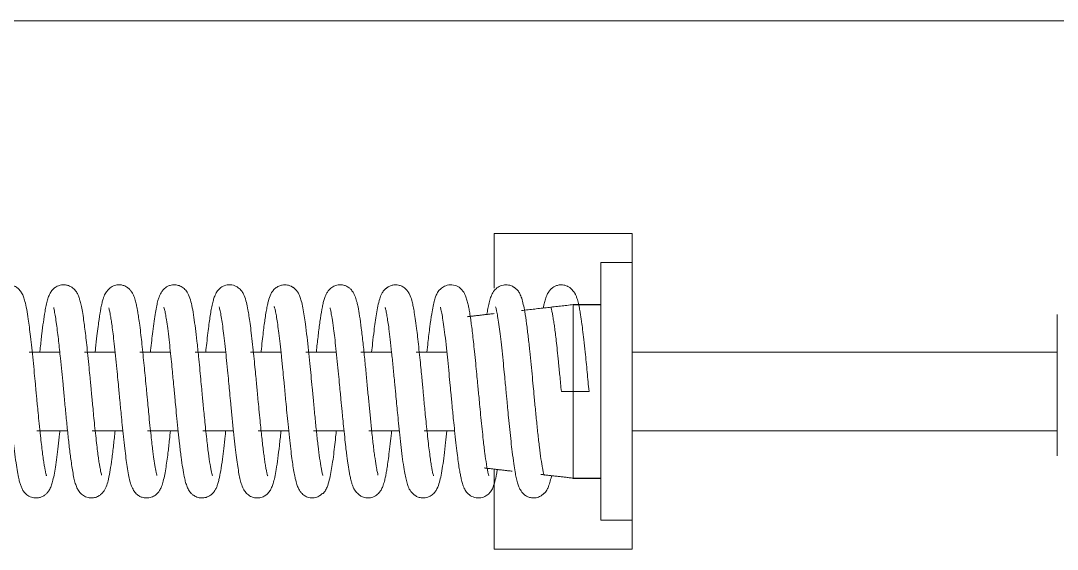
# Model space of a CAD drawing. Header units: inches. Extents: x 0.8 to 28.5, y 2.9 to 20.2.
# Drawn here: x 10.415 to 11.727, y 17.676 to 18.345 of the extents above; entities that cross this region are included whole.
import ezdxf

# ---------------------------------------------------------------- set-up
doc = ezdxf.new("R2010")
doc.units = ezdxf.units.IN
doc.header["$MEASUREMENT"] = 0
doc.layers.add('SLD-0', color=1, linetype='Continuous', lineweight=15)

msp = doc.modelspace()

# ---------------------------------------------------------------- linework, layer by layer
at = {"color": 7, "linetype": 'Continuous', "lineweight": 15}
for p, q in [((11.0145, 18.0759), (11.0145, 18.0066)), ((11.1687, 18.0759), (11.0145, 18.0759)), ((11.1787, 18.0759), (11.1687, 18.0759)), ((11.1787, 18.0759), (11.1895, 18.0759)), ((11.1895, 18.0079), (11.1895, 18.0759)), ((11.1497, 18.0392), (11.1497, 17.7126)), ((11.1895, 18.0079), (11.1895, 17.8318)), ((11.1147, 17.9858), (11.1147, 17.766)), ((11.7275, 17.9604), (11.7275, 17.9732)), ((11.7275, 17.9507), (11.7275, 17.9604)), ((11.7275, 17.8851), (11.7275, 17.9507)), ((11.7275, 17.8754), (11.7275, 17.8851)), ((11.1347, 17.8759), (11.0997, 17.8759)), ((11.7275, 17.8703), (11.7275, 17.8754)), ((11.7275, 17.8067), (11.7275, 17.8703)), ((11.1895, 17.8318), (11.1895, 17.7638)), ((11.7275, 17.7944), (11.7275, 17.8067)), ((11.0145, 17.7774), (11.0145, 17.6759)), ((11.1895, 17.7638), (11.1895, 17.6759)), ((11.1687, 17.6759), (11.0145, 17.6759)), ((11.1787, 17.6759), (11.1687, 17.6759)), ((11.1895, 17.6759), (11.1787, 17.6759))]:
    msp.add_line(p, q, dxfattribs=at)
for p, q in [((11.1147, 17.9858), (11.1497, 17.9858)), ((11.1147, 17.766), (11.1497, 17.766))]:
    msp.add_line(p, q)
for points in [[(11.1895, 18.0392), (11.1497, 18.0392)], [(11.0825, 17.9821), (11.0493, 17.9783)], [(11.1147, 17.9858), (11.0825, 17.9821)], [(11.0146, 17.9744), (10.9805, 17.9705)], [(10.461, 17.9256), (10.426, 17.9256)], [(10.4648, 17.9256), (10.4298, 17.9256)], [(10.531, 17.9256), (10.496, 17.9256)], [(10.5348, 17.9256), (10.4998, 17.9256)], [(10.601, 17.9256), (10.566, 17.9256)], [(10.6048, 17.9256), (10.5698, 17.9256)], [(10.671, 17.9256), (10.636, 17.9256)], [(10.6748, 17.9256), (10.6398, 17.9256)], [(10.741, 17.9256), (10.706, 17.9256)], [(10.7448, 17.9256), (10.7098, 17.9256)], [(10.811, 17.9256), (10.776, 17.9256)], [(10.8148, 17.9256), (10.7798, 17.9256)], [(10.881, 17.9256), (10.846, 17.9256)], [(10.8848, 17.9256), (10.8498, 17.9256)], [(10.951, 17.9256), (10.916, 17.9256)], [(10.9548, 17.9256), (10.9198, 17.9256)], [(11.7275, 17.9256), (11.1895, 17.9256)], [(10.4358, 17.8261), (10.4708, 17.8261)], [(10.4396, 17.8261), (10.4745, 17.8261)], [(10.5058, 17.8261), (10.5408, 17.8261)], [(10.5095, 17.8261), (10.5445, 17.8261)], [(10.5758, 17.8261), (10.6108, 17.8261)], [(10.5795, 17.8261), (10.6145, 17.8261)], [(10.6458, 17.8261), (10.6808, 17.8261)], [(10.6495, 17.8261), (10.6845, 17.8261)], [(10.7158, 17.8261), (10.7508, 17.8261)], [(10.7196, 17.8261), (10.7545, 17.8261)], [(10.7858, 17.8261), (10.8208, 17.8261)], [(10.7895, 17.8261), (10.8245, 17.8261)], [(10.8558, 17.8261), (10.8908, 17.8261)], [(10.8595, 17.8261), (10.8945, 17.8261)], [(10.9258, 17.8261), (10.9608, 17.8261)], [(10.9295, 17.8261), (10.9645, 17.8261)], [(11.1895, 17.8261), (11.7275, 17.8261)], [(11.0019, 17.7789), (11.0372, 17.7748)], [(11.0736, 17.7707), (11.1147, 17.766)], [(11.1497, 17.7126), (11.1895, 17.7126)]]:
    msp.add_open_spline(points, degree=1, dxfattribs=at)
for points, knots in [([(10.4478, 17.769), (10.4478, 17.769), (10.4479, 17.769), (10.4474, 17.7706), (10.4467, 17.7736), (10.4458, 17.7778), (10.4449, 17.7834), (10.4438, 17.7903), (10.4427, 17.7987), (10.4415, 17.8084), (10.4401, 17.8206), (10.4387, 17.8341), (10.4374, 17.8477), (10.4363, 17.8585), (10.4355, 17.8671), (10.4347, 17.8757), (10.4337, 17.8863), (10.4324, 17.9), (10.4308, 17.9156), (10.4292, 17.9311), (10.4277, 17.9451), (10.4262, 17.9572), (10.4246, 17.9689), (10.4229, 17.9799), (10.421, 17.989), (10.4189, 17.9957), (10.4168, 18.0004), (10.4141, 18.0044), (10.4098, 18.0081), (10.4039, 18.0109), (10.3961, 18.0111), (10.3897, 18.0084), (10.3857, 18.0048), (10.3833, 18.0016), (10.3817, 17.9987), (10.3802, 17.995), (10.3786, 17.9899), (10.377, 17.983), (10.3754, 17.9737), (10.3736, 17.9618), (10.372, 17.9483), (10.3706, 17.9359), (10.3699, 17.929), (10.3695, 17.9256)], [0, 0, 0, 0, 0.010767, 0.028356, 0.047833, 0.068558, 0.090537, 0.1138, 0.138223, 0.16377, 0.190627, 0.225328, 0.253739, 0.275805, 0.291363, 0.306073, 0.327206, 0.354935, 0.388868, 0.423224, 0.455715, 0.486108, 0.514662, 0.554449, 0.593704, 0.620167, 0.645076, 0.665574, 0.678964, 0.694662, 0.713696, 0.731463, 0.746086, 0.758523, 0.771632, 0.788074, 0.815389, 0.845575, 0.873415, 0.911983, 0.95428, 0.977825, 1, 1, 1, 1]), ([(10.5174, 17.7698), (10.5175, 17.7698), (10.5176, 17.7698), (10.5171, 17.7718), (10.5164, 17.7748), (10.5157, 17.7788), (10.5148, 17.7837), (10.5138, 17.7901), (10.5127, 17.7981), (10.5116, 17.808), (10.5102, 17.8196), (10.5089, 17.8322), (10.5076, 17.8447), (10.5066, 17.8559), (10.5056, 17.8654), (10.5049, 17.873), (10.5044, 17.879), (10.5037, 17.8855), (10.5029, 17.8944), (10.5017, 17.907), (10.5003, 17.921), (10.4989, 17.9346), (10.4975, 17.9466), (10.4962, 17.9572), (10.4948, 17.9674), (10.4934, 17.9769), (10.4918, 17.985), (10.4903, 17.9911), (10.489, 17.9953), (10.4878, 17.9983), (10.4866, 18.0007), (10.4849, 18.0032), (10.4828, 18.0056), (10.4806, 18.0074), (10.4782, 18.0089), (10.4756, 18.01), (10.4721, 18.0109), (10.4685, 18.011), (10.4654, 18.0105), (10.4625, 18.0095), (10.4595, 18.008), (10.456, 18.0053), (10.453, 18.0013), (10.4508, 17.9968), (10.4491, 17.9916), (10.4475, 17.9852), (10.4458, 17.976), (10.4439, 17.9641), (10.442, 17.9487), (10.4405, 17.9357), (10.4397, 17.9275), (10.4395, 17.9256)], [0, 0, 0, 0, 0.015483, 0.036452, 0.053667, 0.07002, 0.088768, 0.109916, 0.133384, 0.159135, 0.187383, 0.217199, 0.243925, 0.266962, 0.286166, 0.301473, 0.312903, 0.322269, 0.340648, 0.366443, 0.39953, 0.428552, 0.456902, 0.483872, 0.509707, 0.542243, 0.572439, 0.598778, 0.620224, 0.636662, 0.648091, 0.659602, 0.669749, 0.678813, 0.68358, 0.690388, 0.699555, 0.708635, 0.71556, 0.721171, 0.730778, 0.744919, 0.762116, 0.780413, 0.807548, 0.837261, 0.866015, 0.907452, 0.946962, 0.98809, 1, 1, 1, 1]), ([(10.5877, 17.7695), (10.5877, 17.7695), (10.5878, 17.7694), (10.5874, 17.7705), (10.5868, 17.7729), (10.586, 17.7768), (10.5852, 17.7815), (10.5844, 17.7865), (10.5835, 17.7924), (10.5826, 17.799), (10.5816, 17.8072), (10.5805, 17.8173), (10.5791, 17.8297), (10.5778, 17.8429), (10.5767, 17.8546), (10.5758, 17.8638), (10.575, 17.8725), (10.574, 17.8832), (10.5728, 17.8957), (10.5715, 17.9092), (10.5701, 17.9225), (10.5688, 17.9354), (10.5674, 17.9479), (10.566, 17.9593), (10.5646, 17.9691), (10.5635, 17.9761), (10.5625, 17.9817), (10.5613, 17.9873), (10.5597, 17.9935), (10.5575, 17.999), (10.555, 18.0032), (10.5528, 18.0056), (10.551, 18.007), (10.5493, 18.0083), (10.5467, 18.0096), (10.5433, 18.0107), (10.5397, 18.011), (10.5368, 18.0107), (10.5338, 18.01), (10.5303, 18.0084), (10.5271, 18.0059), (10.5242, 18.0027), (10.5218, 17.999), (10.5207, 17.9962), (10.5194, 17.9926), (10.5182, 17.988), (10.5169, 17.9822), (10.5159, 17.9766), (10.5151, 17.9717), (10.5143, 17.9659), (10.5131, 17.9576), (10.5117, 17.9455), (10.5104, 17.9345), (10.5097, 17.9273), (10.5095, 17.9256)], [0, 0, 0, 0, 0.002573, 0.014172, 0.035503, 0.056867, 0.074871, 0.095477, 0.111569, 0.130377, 0.152145, 0.177051, 0.204744, 0.237224, 0.261748, 0.278134, 0.293151, 0.314776, 0.343222, 0.369005, 0.398448, 0.428134, 0.455481, 0.48816, 0.516795, 0.541194, 0.557718, 0.578174, 0.603583, 0.632299, 0.654826, 0.669773, 0.674355, 0.677665, 0.685748, 0.696363, 0.70282, 0.710875, 0.720666, 0.732194, 0.752245, 0.763049, 0.770695, 0.782061, 0.799162, 0.821824, 0.847625, 0.867084, 0.881022, 0.896225, 0.921563, 0.952548, 0.989413, 1, 1, 1, 1]), ([(10.6579, 17.7689), (10.6579, 17.7689), (10.6579, 17.7689), (10.6574, 17.7705), (10.6564, 17.7745), (10.6549, 17.7829), (10.6532, 17.7947), (10.6518, 17.806), (10.6506, 17.8162), (10.6494, 17.8275), (10.6482, 17.8394), (10.6471, 17.85), (10.6462, 17.8596), (10.6453, 17.869), (10.6443, 17.8795), (10.6431, 17.8921), (10.6418, 17.906), (10.6402, 17.9223), (10.6384, 17.9393), (10.6364, 17.9559), (10.6345, 17.9701), (10.6324, 17.9824), (10.6302, 17.9918), (10.6278, 17.999), (10.6235, 18.0051), (10.6191, 18.0087), (10.6139, 18.0106), (10.6093, 18.011), (10.606, 18.0106), (10.6029, 18.0097), (10.5987, 18.0077), (10.5957, 18.0048), (10.5939, 18.0024), (10.5926, 18.0004), (10.5915, 17.9982), (10.5902, 17.9951), (10.5889, 17.9907), (10.5873, 17.9843), (10.5857, 17.9757), (10.5841, 17.9648), (10.5825, 17.9528), (10.5811, 17.9402), (10.5801, 17.9314), (10.5796, 17.9263), (10.5795, 17.9256)], [0, 0, 0, 0, 0.009254, 0.026986, 0.047739, 0.091088, 0.135863, 0.158613, 0.181687, 0.2105, 0.235906, 0.258081, 0.276966, 0.293969, 0.314719, 0.339924, 0.369446, 0.399301, 0.442058, 0.482135, 0.521525, 0.561938, 0.603668, 0.643967, 0.664171, 0.683019, 0.69634, 0.706372, 0.714025, 0.719786, 0.729301, 0.746985, 0.754062, 0.761893, 0.773527, 0.790443, 0.812631, 0.839954, 0.871196, 0.904494, 0.939582, 0.967175, 0.995947, 1, 1, 1, 1]), ([(10.7279, 17.7689), (10.7279, 17.7689), (10.728, 17.7688), (10.7274, 17.7706), (10.7265, 17.7742), (10.7255, 17.7793), (10.7245, 17.7855), (10.7235, 17.7924), (10.7222, 17.8025), (10.7204, 17.8175), (10.7185, 17.8359), (10.7169, 17.8525), (10.7157, 17.865), (10.7147, 17.8755), (10.7138, 17.8852), (10.7128, 17.8954), (10.7116, 17.9074), (10.7103, 17.9212), (10.7087, 17.9358), (10.7072, 17.9497), (10.7057, 17.9617), (10.7042, 17.9714), (10.7028, 17.9804), (10.701, 17.989), (10.699, 17.9958), (10.6964, 18.0011), (10.6933, 18.0053), (10.6882, 18.0093), (10.6807, 18.0115), (10.6729, 18.0101), (10.6676, 18.0068), (10.6645, 18.0033), (10.6623, 17.9999), (10.6606, 17.9963), (10.659, 17.9914), (10.6575, 17.9852), (10.6561, 17.9778), (10.6548, 17.9698), (10.6535, 17.9606), (10.6522, 17.9497), (10.6508, 17.938), (10.6499, 17.9295), (10.6495, 17.9256)], [0, 0, 0, 0, 0.00763, 0.028492, 0.05343, 0.077648, 0.100522, 0.121919, 0.142839, 0.186797, 0.233589, 0.263854, 0.289328, 0.309832, 0.326748, 0.347001, 0.371544, 0.400266, 0.433422, 0.467757, 0.499264, 0.528137, 0.554168, 0.59029, 0.630365, 0.649408, 0.667102, 0.684671, 0.703357, 0.722334, 0.738663, 0.752151, 0.764223, 0.783672, 0.808408, 0.836761, 0.863737, 0.889374, 0.915234, 0.943668, 0.974898, 1, 1, 1, 1]), ([(10.7976, 17.7694), (10.7977, 17.7693), (10.7979, 17.7692), (10.7973, 17.7708), (10.7966, 17.7741), (10.7953, 17.7803), (10.7937, 17.7906), (10.7917, 17.8061), (10.7898, 17.8237), (10.7878, 17.8428), (10.786, 17.8619), (10.7843, 17.8798), (10.7827, 17.8961), (10.7812, 17.912), (10.7795, 17.9285), (10.7777, 17.9453), (10.7759, 17.9599), (10.7741, 17.9721), (10.7724, 17.9821), (10.7706, 17.9901), (10.7688, 17.996), (10.767, 18), (10.7651, 18.0029), (10.7635, 18.0048), (10.7618, 18.0063), (10.7607, 18.0071), (10.7597, 18.0078), (10.7587, 18.0084), (10.757, 18.0094), (10.7545, 18.0103), (10.7516, 18.0108), (10.7489, 18.0109), (10.7458, 18.0106), (10.7417, 18.0094), (10.737, 18.0063), (10.7339, 18.0027), (10.7311, 17.9978), (10.7291, 17.9919), (10.7276, 17.9853), (10.7263, 17.9788), (10.725, 17.9712), (10.7238, 17.9626), (10.7226, 17.9533), (10.7213, 17.9423), (10.7203, 17.933), (10.7197, 17.9271), (10.7195, 17.9256)], [0, 0, 0, 0, 0.005983, 0.026046, 0.048263, 0.070528, 0.114129, 0.156003, 0.197255, 0.238215, 0.278374, 0.31371, 0.344306, 0.376037, 0.410917, 0.44924, 0.491164, 0.521662, 0.554138, 0.588906, 0.615702, 0.638944, 0.658291, 0.67349, 0.679045, 0.683386, 0.685233, 0.686976, 0.690458, 0.696995, 0.702715, 0.70758, 0.714418, 0.724993, 0.738512, 0.75527, 0.775155, 0.812237, 0.835249, 0.859572, 0.887345, 0.910454, 0.935384, 0.962181, 0.990981, 1, 1, 1, 1]), ([(10.8674, 17.7699), (10.8674, 17.7699), (10.8676, 17.7698), (10.8674, 17.7706), (10.8669, 17.7726), (10.8663, 17.7755), (10.8653, 17.781), (10.8641, 17.7883), (10.8627, 17.7982), (10.8614, 17.8093), (10.8597, 17.824), (10.8579, 17.8421), (10.8562, 17.8599), (10.8544, 17.8782), (10.8526, 17.8973), (10.8507, 17.9173), (10.8486, 17.9375), (10.8464, 17.9559), (10.8443, 17.9713), (10.8426, 17.9814), (10.8409, 17.9891), (10.839, 17.9955), (10.8365, 18.001), (10.8339, 18.0044), (10.8319, 18.0063), (10.83, 18.0078), (10.8274, 18.0093), (10.8237, 18.0107), (10.8178, 18.0111), (10.8126, 18.0097), (10.8083, 18.0072), (10.8048, 18.0037), (10.8018, 17.9992), (10.8004, 17.9956), (10.799, 17.9912), (10.7977, 17.9859), (10.796, 17.9775), (10.7941, 17.9651), (10.7919, 17.9476), (10.7904, 17.9343), (10.7896, 17.9266), (10.7895, 17.9256)], [0, 0, 0, 0, 0.003383, 0.021353, 0.042075, 0.058634, 0.071897, 0.113371, 0.135476, 0.158266, 0.201315, 0.239473, 0.27491, 0.311296, 0.349231, 0.390292, 0.434802, 0.481818, 0.52611, 0.566608, 0.58892, 0.617655, 0.647236, 0.667489, 0.673929, 0.679629, 0.68552, 0.695459, 0.708267, 0.72573, 0.744952, 0.759162, 0.769791, 0.786524, 0.810726, 0.833875, 0.856472, 0.90536, 0.950887, 0.993906, 1, 1, 1, 1]), ([(10.9379, 17.7688), (10.9379, 17.7689), (10.9378, 17.769), (10.9374, 17.7704), (10.9367, 17.7732), (10.9358, 17.7777), (10.9348, 17.784), (10.9336, 17.792), (10.9323, 17.8016), (10.931, 17.8126), (10.9297, 17.8247), (10.9284, 17.8373), (10.9272, 17.849), (10.9262, 17.8598), (10.9253, 17.869), (10.9245, 17.8778), (10.9237, 17.886), (10.9228, 17.8957), (10.9217, 17.9067), (10.9205, 17.9193), (10.9191, 17.9324), (10.9177, 17.9448), (10.9163, 17.957), (10.9148, 17.9681), (10.9132, 17.9777), (10.9119, 17.9849), (10.9102, 17.9918), (10.9082, 17.9979), (10.9053, 18.0027), (10.9025, 18.0061), (10.8982, 18.0091), (10.8939, 18.0105), (10.8908, 18.0109), (10.8883, 18.0109), (10.8864, 18.0106), (10.8843, 18.0101), (10.8823, 18.0093), (10.8808, 18.0084), (10.8796, 18.0076), (10.8788, 18.0071), (10.8781, 18.0066), (10.877, 18.0056), (10.8758, 18.0046), (10.8742, 18.003), (10.872, 17.9995), (10.8696, 17.9932), (10.8674, 17.9845), (10.8655, 17.9745), (10.8639, 17.9639), (10.8624, 17.9515), (10.8609, 17.939), (10.8599, 17.9294), (10.8595, 17.9256)], [0, 0, 0, 0, 0.010989, 0.027059, 0.046778, 0.070093, 0.095331, 0.121399, 0.148098, 0.175513, 0.203699, 0.231549, 0.255763, 0.275983, 0.296559, 0.310341, 0.327611, 0.345459, 0.367485, 0.393594, 0.423346, 0.451965, 0.478283, 0.513798, 0.544375, 0.569907, 0.594334, 0.630857, 0.650211, 0.666072, 0.678773, 0.68944, 0.697696, 0.701298, 0.705095, 0.709204, 0.713694, 0.718233, 0.720176, 0.722043, 0.723989, 0.726151, 0.734705, 0.746734, 0.774426, 0.809884, 0.846179, 0.879379, 0.909983, 0.937932, 0.9757, 1, 1, 1, 1]), ([(11.0079, 17.7688), (11.0079, 17.7688), (11.008, 17.7687), (11.0075, 17.7702), (11.0067, 17.7733), (11.0058, 17.778), (11.0045, 17.7854), (11.0028, 17.7972), (11.001, 17.8125), (10.9993, 17.8281), (10.9979, 17.8422), (10.9966, 17.8557), (10.9955, 17.8672), (10.9945, 17.8771), (10.9936, 17.887), (10.9925, 17.8984), (10.9912, 17.912), (10.9898, 17.9258), (10.9884, 17.9386), (10.9872, 17.9496), (10.986, 17.959), (10.9848, 17.9676), (10.9837, 17.9751), (10.9825, 17.9816), (10.9813, 17.9874), (10.9798, 17.993), (10.9779, 17.9983), (10.9747, 18.004), (10.9691, 18.0089), (10.9613, 18.0115), (10.9533, 18.0103), (10.9479, 18.007), (10.9447, 18.0037), (10.9424, 18.0002), (10.9407, 17.9965), (10.9389, 17.9912), (10.9372, 17.9839), (10.9353, 17.973), (10.9331, 17.9579), (10.9311, 17.9412), (10.9299, 17.9297), (10.9295, 17.9256)], [0, 0, 0, 0, 0.005827, 0.025315, 0.048571, 0.071598, 0.093733, 0.135766, 0.17959, 0.210514, 0.242128, 0.27021, 0.293421, 0.311663, 0.329798, 0.352778, 0.380534, 0.413007, 0.440569, 0.46741, 0.491928, 0.514296, 0.540589, 0.56273, 0.584215, 0.609237, 0.636234, 0.6624, 0.682508, 0.702027, 0.721056, 0.737391, 0.750502, 0.761791, 0.782424, 0.809561, 0.842228, 0.876309, 0.923767, 0.973347, 1, 1, 1, 1]), ([(11.0777, 17.7693), (11.0777, 17.7693), (11.0779, 17.769), (11.0774, 17.7705), (11.0767, 17.7737), (11.0755, 17.7797), (11.0739, 17.7897), (11.0719, 17.8049), (11.0699, 17.8223), (11.068, 17.8412), (11.0661, 17.8602), (11.0645, 17.8779), (11.0629, 17.8943), (11.0613, 17.9106), (11.0596, 17.9277), (11.0577, 17.9452), (11.0556, 17.9622), (11.0536, 17.9759), (11.0515, 17.9865), (11.0496, 17.9938), (11.0475, 17.9992), (11.0452, 18.0029), (11.0432, 18.0051), (11.0418, 18.0064), (11.0406, 18.0073), (11.0394, 18.0081), (11.0377, 18.0091), (11.0354, 18.01), (11.0315, 18.011), (11.0258, 18.011), (11.0191, 18.0081), (11.0138, 18.0029), (11.0112, 17.9979), (11.009, 17.9914), (11.0074, 17.9847), (11.0063, 17.9787), (11.0056, 17.9748), (11.0055, 17.9736)], [0, 0, 0, 0, 0.003407, 0.02657, 0.051791, 0.076912, 0.126296, 0.174054, 0.221298, 0.268232, 0.314029, 0.354183, 0.389092, 0.42625, 0.467647, 0.513653, 0.563225, 0.616372, 0.653776, 0.692925, 0.728798, 0.752768, 0.76387, 0.772484, 0.77575, 0.778462, 0.783284, 0.788955, 0.79594, 0.813773, 0.834303, 0.854465, 0.888628, 0.922583, 0.957205, 0.987607, 1, 1, 1, 1]), ([(11.1347, 17.8759), (11.1343, 17.8799), (11.1335, 17.8881), (11.1323, 17.9006), (11.1311, 17.9132), (11.1297, 17.9271), (11.1282, 17.941), (11.1267, 17.9537), (11.1255, 17.9629), (11.1245, 17.9696), (11.1236, 17.9755), (11.1224, 17.9822), (11.1211, 17.988), (11.12, 17.9922), (11.119, 17.9953), (11.1181, 17.9975), (11.1172, 17.9993), (11.1166, 18.0004), (11.1155, 18.0019), (11.1142, 18.0036), (11.1124, 18.0056), (11.11, 18.0076), (11.1074, 18.0092), (11.1045, 18.0103), (11.1014, 18.0109), (11.0984, 18.0109), (11.095, 18.0104), (11.092, 18.0093), (11.0894, 18.0079), (11.0878, 18.0066), (11.0861, 18.0052), (11.0839, 18.0026), (11.0815, 17.9984), (11.0795, 17.993), (11.078, 17.9873), (11.0772, 17.9836), (11.0769, 17.9818), (11.0769, 17.9817)], [0, 0, 0, 0, 0.044853, 0.091516, 0.139731, 0.189471, 0.25655, 0.315109, 0.364388, 0.395242, 0.426824, 0.469211, 0.523166, 0.55375, 0.577937, 0.603184, 0.607727, 0.611328, 0.618451, 0.629135, 0.644062, 0.663581, 0.68756, 0.709722, 0.7277, 0.7416, 0.752731, 0.771244, 0.785256, 0.791793, 0.801327, 0.830121, 0.871561, 0.921114, 0.963674, 0.998534, 1, 1, 1, 1]), ([(10.3869, 17.9819), (10.3869, 17.9818), (10.3868, 17.9815), (10.3879, 17.9773), (10.3891, 17.9704), (10.3905, 17.9616), (10.3918, 17.9516), (10.3932, 17.9404), (10.3946, 17.9275), (10.396, 17.9132), (10.3974, 17.8991), (10.3986, 17.8866), (10.3996, 17.8768), (10.4003, 17.8691), (10.401, 17.8616), (10.4019, 17.8527), (10.403, 17.8413), (10.4043, 17.8278), (10.4058, 17.8136), (10.4075, 17.799), (10.4092, 17.7856), (10.4111, 17.7741), (10.4126, 17.766), (10.4141, 17.7602), (10.4155, 17.7557), (10.4174, 17.7516), (10.4198, 17.7478), (10.4242, 17.7437), (10.4298, 17.7412), (10.4354, 17.7407), (10.4397, 17.7415), (10.4432, 17.7428), (10.4466, 17.745), (10.4492, 17.7476), (10.4517, 17.7512), (10.4539, 17.756), (10.4558, 17.7621), (10.4575, 17.7698), (10.4592, 17.7799), (10.4609, 17.7922), (10.4627, 17.8064), (10.4639, 17.8178), (10.4647, 17.8248), (10.4648, 17.8261)], [0, 0, 0, 0, 0.023246, 0.053425, 0.083515, 0.114772, 0.141622, 0.170134, 0.200458, 0.232344, 0.263163, 0.288188, 0.307818, 0.322121, 0.3346, 0.352551, 0.375962, 0.404763, 0.438301, 0.470781, 0.510387, 0.546796, 0.579844, 0.602699, 0.624059, 0.644118, 0.663843, 0.678378, 0.695123, 0.708163, 0.717957, 0.725824, 0.735157, 0.747367, 0.76604, 0.790088, 0.814981, 0.848305, 0.883079, 0.92011, 0.954871, 0.991538, 1, 1, 1, 1]), ([(10.457, 17.9821), (10.457, 17.9821), (10.4569, 17.9823), (10.4572, 17.9811), (10.4579, 17.9776), (10.4591, 17.9709), (10.4605, 17.9615), (10.4619, 17.951), (10.4632, 17.94), (10.4644, 17.9291), (10.4657, 17.9163), (10.4672, 17.9016), (10.4689, 17.8843), (10.4706, 17.8658), (10.4725, 17.8461), (10.4745, 17.8262), (10.4765, 17.8071), (10.4784, 17.7921), (10.48, 17.7806), (10.4815, 17.7718), (10.483, 17.7641), (10.4847, 17.758), (10.4865, 17.7532), (10.4897, 17.7479), (10.4944, 17.7436), (10.5, 17.7411), (10.5068, 17.7406), (10.5117, 17.7421), (10.5147, 17.7438), (10.5171, 17.7455), (10.5188, 17.7473), (10.5231, 17.7529), (10.5261, 17.7625), (10.5286, 17.776), (10.5307, 17.7903), (10.5328, 17.8069), (10.5341, 17.82), (10.5348, 17.8261)], [0, 0, 0, 0, 0.006466, 0.032811, 0.061464, 0.097649, 0.130942, 0.160884, 0.187556, 0.212676, 0.236544, 0.270711, 0.303322, 0.339349, 0.379323, 0.420525, 0.462908, 0.507235, 0.533764, 0.561839, 0.591586, 0.621079, 0.645576, 0.664267, 0.681995, 0.699874, 0.716245, 0.729223, 0.735136, 0.74048, 0.750752, 0.767285, 0.831548, 0.873097, 0.914094, 0.95981, 1, 1, 1, 1]), ([(10.527, 17.9818), (10.527, 17.9818), (10.5267, 17.982), (10.5271, 17.9807), (10.5276, 17.9783), (10.5283, 17.975), (10.529, 17.9711), (10.5298, 17.966), (10.5309, 17.9588), (10.5322, 17.9486), (10.5337, 17.9359), (10.5353, 17.921), (10.5368, 17.9055), (10.5382, 17.8913), (10.5393, 17.8797), (10.5401, 17.8709), (10.5408, 17.8636), (10.5416, 17.8557), (10.5426, 17.8455), (10.5438, 17.8326), (10.5453, 17.8181), (10.5469, 17.8038), (10.5485, 17.7912), (10.5501, 17.7799), (10.5518, 17.7702), (10.5534, 17.7625), (10.555, 17.7571), (10.5565, 17.7536), (10.5579, 17.7508), (10.5596, 17.7484), (10.5614, 17.7464), (10.5633, 17.7447), (10.5658, 17.743), (10.5694, 17.7414), (10.5747, 17.7405), (10.5809, 17.7416), (10.5863, 17.7446), (10.5906, 17.7492), (10.5934, 17.7545), (10.5953, 17.7604), (10.5971, 17.7679), (10.5988, 17.7773), (10.6003, 17.7872), (10.6019, 17.7995), (10.6033, 17.8123), (10.6044, 17.8224), (10.6048, 17.8261)], [0, 0, 0, 0, 0.003734, 0.027271, 0.047075, 0.06359, 0.078023, 0.094314, 0.119107, 0.147182, 0.178722, 0.213723, 0.248391, 0.277497, 0.300797, 0.318269, 0.330298, 0.344914, 0.365776, 0.392733, 0.426015, 0.461031, 0.493546, 0.523836, 0.55981, 0.591435, 0.617133, 0.637673, 0.651001, 0.660685, 0.669388, 0.677234, 0.68264, 0.691542, 0.705279, 0.719982, 0.735867, 0.75524, 0.778294, 0.808801, 0.843494, 0.875869, 0.905973, 0.933716, 0.975521, 1, 1, 1, 1]), ([(10.5966, 17.9824), (10.5966, 17.9825), (10.5965, 17.9825), (10.5974, 17.9795), (10.5985, 17.9741), (10.5998, 17.9663), (10.6014, 17.9554), (10.603, 17.9422), (10.6046, 17.9278), (10.606, 17.9141), (10.6072, 17.9016), (10.6082, 17.8912), (10.609, 17.8831), (10.6097, 17.8757), (10.6105, 17.867), (10.6116, 17.8551), (10.613, 17.8405), (10.6146, 17.8248), (10.6164, 17.8082), (10.6183, 17.7926), (10.6203, 17.7788), (10.6219, 17.7692), (10.6236, 17.762), (10.6253, 17.7564), (10.6272, 17.752), (10.6292, 17.7488), (10.6308, 17.7469), (10.6323, 17.7456), (10.6344, 17.7439), (10.6384, 17.7416), (10.6442, 17.7406), (10.6503, 17.7415), (10.6553, 17.744), (10.6593, 17.7477), (10.6617, 17.7512), (10.6635, 17.755), (10.6649, 17.7593), (10.6666, 17.7655), (10.6685, 17.7752), (10.6705, 17.7886), (10.6724, 17.8037), (10.6738, 17.816), (10.6746, 17.824), (10.6748, 17.8261)], [0, 0, 0, 0, 0.014995, 0.039891, 0.06612, 0.096087, 0.129873, 0.167289, 0.19947, 0.230646, 0.256865, 0.278064, 0.294128, 0.305546, 0.322651, 0.346476, 0.376971, 0.412449, 0.447097, 0.489911, 0.530226, 0.568104, 0.592416, 0.616931, 0.641205, 0.654524, 0.665138, 0.671537, 0.676247, 0.689075, 0.704263, 0.717319, 0.732988, 0.745794, 0.763237, 0.781935, 0.803223, 0.82721, 0.868091, 0.912479, 0.948277, 0.986204, 1, 1, 1, 1]), ([(10.6665, 17.9828), (10.6665, 17.9828), (10.6664, 17.9828), (10.6672, 17.9802), (10.6684, 17.9748), (10.6698, 17.9664), (10.6713, 17.9558), (10.6728, 17.9434), (10.6744, 17.9297), (10.6759, 17.9147), (10.6774, 17.8999), (10.6787, 17.8862), (10.6799, 17.8732), (10.6813, 17.859), (10.6829, 17.8423), (10.6846, 17.825), (10.6863, 17.809), (10.688, 17.7952), (10.6896, 17.7834), (10.6911, 17.7736), (10.6927, 17.7654), (10.6944, 17.759), (10.6965, 17.7531), (10.7, 17.7476), (10.7041, 17.7437), (10.7107, 17.7408), (10.7178, 17.7408), (10.7233, 17.7428), (10.7278, 17.746), (10.731, 17.75), (10.7332, 17.7544), (10.7351, 17.7596), (10.7369, 17.7667), (10.7388, 17.7773), (10.7408, 17.7906), (10.7427, 17.8069), (10.7441, 17.819), (10.7448, 17.8257), (10.7448, 17.8261)], [0, 0, 0, 0, 0.010673, 0.034022, 0.066165, 0.10005, 0.131746, 0.164562, 0.198399, 0.229193, 0.263135, 0.290318, 0.312537, 0.340524, 0.375871, 0.413961, 0.450426, 0.48493, 0.517829, 0.549409, 0.579713, 0.609136, 0.640361, 0.658794, 0.679337, 0.697258, 0.713225, 0.726994, 0.739556, 0.757358, 0.77776, 0.803192, 0.83835, 0.873557, 0.915449, 0.957123, 0.997316, 1, 1, 1, 1]), ([(10.7363, 17.9832), (10.7363, 17.9832), (10.7362, 17.9833), (10.7365, 17.9826), (10.737, 17.9809), (10.738, 17.9767), (10.7392, 17.9699), (10.7406, 17.9607), (10.7421, 17.9495), (10.7437, 17.9361), (10.7453, 17.9206), (10.7469, 17.9049), (10.7482, 17.8913), (10.7492, 17.8812), (10.75, 17.8723), (10.751, 17.8617), (10.7523, 17.8485), (10.7538, 17.8332), (10.7554, 17.8176), (10.757, 17.8032), (10.7585, 17.7912), (10.76, 17.7809), (10.7614, 17.7724), (10.7629, 17.7649), (10.7646, 17.7584), (10.7667, 17.753), (10.7689, 17.7493), (10.771, 17.7467), (10.7733, 17.7447), (10.7759, 17.743), (10.7785, 17.7419), (10.7816, 17.741), (10.7849, 17.7408), (10.7888, 17.7413), (10.7917, 17.7424), (10.794, 17.7438), (10.7979, 17.7471), (10.7975, 17.7463), (10.799, 17.7474), (10.8006, 17.7495), (10.8034, 17.7549), (10.8059, 17.7629), (10.808, 17.7727), (10.8098, 17.7837), (10.8114, 17.7956), (10.8129, 17.8082), (10.814, 17.8183), (10.8146, 17.8244), (10.8148, 17.8261)], [0, 0, 0, 0, 0.000248, 0.013687, 0.031348, 0.057647, 0.088256, 0.117575, 0.148517, 0.181194, 0.215317, 0.250579, 0.277663, 0.296315, 0.309826, 0.329989, 0.357896, 0.387789, 0.422956, 0.456911, 0.487397, 0.514638, 0.545085, 0.570844, 0.601401, 0.623033, 0.641747, 0.655492, 0.66412, 0.670815, 0.67705, 0.684543, 0.69289, 0.69916, 0.70641, 0.713716, 0.722729, 0.731181, 0.741869, 0.765852, 0.795846, 0.833462, 0.866946, 0.896908, 0.931777, 0.961239, 0.988855, 1, 1, 1, 1]), ([(10.8071, 17.9815), (10.8071, 17.9815), (10.8068, 17.9817), (10.8073, 17.9797), (10.808, 17.9764), (10.8088, 17.9722), (10.8096, 17.9676), (10.8104, 17.9619), (10.8115, 17.9542), (10.8128, 17.9437), (10.8143, 17.9299), (10.8159, 17.9143), (10.8175, 17.8986), (10.8188, 17.8849), (10.8199, 17.8738), (10.8206, 17.8654), (10.8213, 17.8583), (10.8221, 17.8504), (10.8231, 17.8402), (10.8243, 17.8278), (10.8257, 17.815), (10.8269, 17.8039), (10.828, 17.7953), (10.8288, 17.7888), (10.8297, 17.7832), (10.8305, 17.7778), (10.8314, 17.7722), (10.8326, 17.7665), (10.8338, 17.7614), (10.8349, 17.7577), (10.8358, 17.7553), (10.8364, 17.7539), (10.8369, 17.7528), (10.8373, 17.7521), (10.8378, 17.7515), (10.8383, 17.7508), (10.8388, 17.75), (10.84, 17.7485), (10.842, 17.7462), (10.845, 17.7437), (10.8483, 17.7419), (10.8519, 17.741), (10.8559, 17.7408), (10.8605, 17.7416), (10.8644, 17.7435), (10.8674, 17.7458), (10.8694, 17.748), (10.8717, 17.7512), (10.8738, 17.7558), (10.8756, 17.7615), (10.877, 17.7675), (10.878, 17.7732), (10.8792, 17.7799), (10.8804, 17.7886), (10.8819, 17.7997), (10.8833, 17.8123), (10.8843, 17.8217), (10.8848, 17.8261)], [0, 0, 0, 0, 0.008567, 0.03614, 0.058186, 0.074695, 0.091052, 0.109608, 0.130314, 0.159715, 0.192805, 0.229082, 0.2625, 0.290408, 0.312621, 0.329274, 0.340606, 0.355997, 0.377105, 0.403878, 0.434916, 0.462965, 0.48351, 0.501447, 0.516716, 0.533857, 0.551511, 0.57294, 0.597358, 0.616503, 0.624908, 0.630618, 0.632641, 0.634173, 0.635589, 0.637306, 0.639539, 0.642393, 0.651825, 0.667564, 0.68611, 0.697655, 0.706335, 0.719525, 0.729305, 0.737899, 0.749637, 0.766423, 0.788046, 0.816111, 0.839013, 0.858645, 0.881109, 0.907587, 0.937475, 0.970855, 1, 1, 1, 1]), ([(10.8767, 17.9823), (10.8767, 17.9823), (10.8766, 17.9821), (10.8777, 17.9779), (10.8788, 17.972), (10.8801, 17.9643), (10.8815, 17.9544), (10.883, 17.9415), (10.8848, 17.9253), (10.8866, 17.9073), (10.8884, 17.8894), (10.8899, 17.8736), (10.8911, 17.8605), (10.8923, 17.8482), (10.8936, 17.8348), (10.8951, 17.8198), (10.8969, 17.8043), (10.8987, 17.7895), (10.9005, 17.7775), (10.9022, 17.7681), (10.9038, 17.7611), (10.9056, 17.7553), (10.9084, 17.7495), (10.913, 17.7446), (10.9183, 17.7418), (10.9242, 17.7405), (10.9311, 17.7416), (10.9364, 17.7448), (10.9399, 17.7484), (10.9433, 17.7541), (10.9454, 17.7606), (10.9474, 17.7695), (10.9494, 17.7809), (10.9513, 17.7946), (10.9531, 17.8097), (10.9542, 17.821), (10.9548, 17.8261)], [0, 0, 0, 0, 0.018356, 0.046503, 0.074576, 0.102382, 0.129735, 0.165468, 0.203198, 0.242692, 0.281328, 0.313085, 0.337435, 0.360454, 0.388493, 0.421039, 0.458333, 0.49694, 0.536432, 0.566358, 0.596942, 0.625376, 0.654072, 0.677934, 0.689571, 0.702115, 0.719808, 0.736848, 0.754952, 0.771392, 0.8102, 0.847799, 0.885968, 0.925079, 0.96609, 1, 1, 1, 1]), ([(10.9467, 17.9824), (10.9466, 17.9824), (10.9466, 17.9822), (10.9476, 17.9785), (10.949, 17.9713), (10.9506, 17.9608), (10.9524, 17.9474), (10.9541, 17.9319), (10.9559, 17.9152), (10.9574, 17.8992), (10.9588, 17.8845), (10.9599, 17.8727), (10.9608, 17.8639), (10.9615, 17.856), (10.9624, 17.8469), (10.9636, 17.8353), (10.965, 17.8215), (10.9665, 17.8074), (10.968, 17.7948), (10.9694, 17.7847), (10.9706, 17.7767), (10.9718, 17.7703), (10.973, 17.7645), (10.9745, 17.7589), (10.9763, 17.7537), (10.9794, 17.7482), (10.9841, 17.7436), (10.9913, 17.7406), (10.9995, 17.741), (11.0053, 17.7439), (11.0089, 17.7473), (11.0117, 17.7511), (11.0137, 17.7554), (11.0157, 17.7618), (11.0173, 17.7688), (11.0183, 17.7748), (11.0186, 17.7767)], [0, 0, 0, 0, 0.014695, 0.053692, 0.09262, 0.132127, 0.174822, 0.221453, 0.260714, 0.301382, 0.336045, 0.3629, 0.382126, 0.396812, 0.41791, 0.445697, 0.480273, 0.520474, 0.557332, 0.58958, 0.619544, 0.643716, 0.668727, 0.698365, 0.730313, 0.753618, 0.778284, 0.800807, 0.821696, 0.841182, 0.85684, 0.86991, 0.897086, 0.934552, 0.979272, 1, 1, 1, 1]), ([(11.0164, 17.983), (11.0164, 17.983), (11.0164, 17.9829), (11.017, 17.9809), (11.018, 17.9765), (11.0194, 17.9688), (11.021, 17.9583), (11.0226, 17.9456), (11.0242, 17.9312), (11.0258, 17.9159), (11.0272, 17.9013), (11.0284, 17.8892), (11.0293, 17.88), (11.03, 17.8724), (11.0307, 17.8645), (11.0317, 17.8544), (11.0329, 17.8417), (11.0344, 17.8272), (11.0359, 17.8126), (11.0376, 17.7979), (11.0394, 17.7849), (11.041, 17.7743), (11.0425, 17.7666), (11.044, 17.7603), (11.0459, 17.7547), (11.0482, 17.7501), (11.0507, 17.7469), (11.0538, 17.7442), (11.0575, 17.7422), (11.0611, 17.7411), (11.0645, 17.7408), (11.0679, 17.7411), (11.071, 17.742), (11.0729, 17.743), (11.0746, 17.7441), (11.0756, 17.745), (11.0763, 17.7455), (11.0772, 17.7463), (11.078, 17.7469), (11.079, 17.7476), (11.0808, 17.7497), (11.083, 17.7539), (11.0851, 17.7602), (11.0865, 17.7654), (11.0871, 17.7686), (11.0871, 17.7689)], [0, 0, 0, 0, 0.0118075, 0.0357971, 0.0686319, 0.1072389, 0.1484292, 0.1866111, 0.2267278, 0.2676026, 0.302829, 0.3311332, 0.352319, 0.3669327, 0.383597, 0.4068842, 0.4367573, 0.4731154, 0.5128899, 0.5491166, 0.5966333, 0.6359602, 0.6671977, 0.6983981, 0.7254835, 0.7532373, 0.7736572, 0.7859536, 0.7956002, 0.8084091, 0.8162717, 0.823653, 0.8312278, 0.83802, 0.8430024, 0.8450923, 0.8471282, 0.8493765, 0.8576355, 0.8696718, 0.8947958, 0.9264231, 0.9628755, 0.9971439, 1, 1, 1, 1]), ([(11.0868, 17.982), (11.0869, 17.9817), (11.0869, 17.981), (11.088, 17.9763), (11.089, 17.9707), (11.09, 17.9645), (11.0911, 17.9574), (11.0921, 17.9492), (11.0933, 17.9395), (11.0946, 17.9275), (11.0961, 17.9128), (11.0978, 17.8953), (11.099, 17.8826), (11.0997, 17.8759)], [0, 0, 0, 0, 0.106323, 0.191167, 0.26277, 0.333875, 0.405519, 0.475975, 0.554203, 0.645898, 0.750457, 0.868591, 1, 1, 1, 1])]:
    msp.add_open_spline(points, degree=3, knots=knots, dxfattribs=at)
at = {"layer": 'SLD-0'}
msp.add_line((11.9791, 18.3454), (1.7495, 18.3454), dxfattribs=at)

doc.saveas('drawing.dxf')
